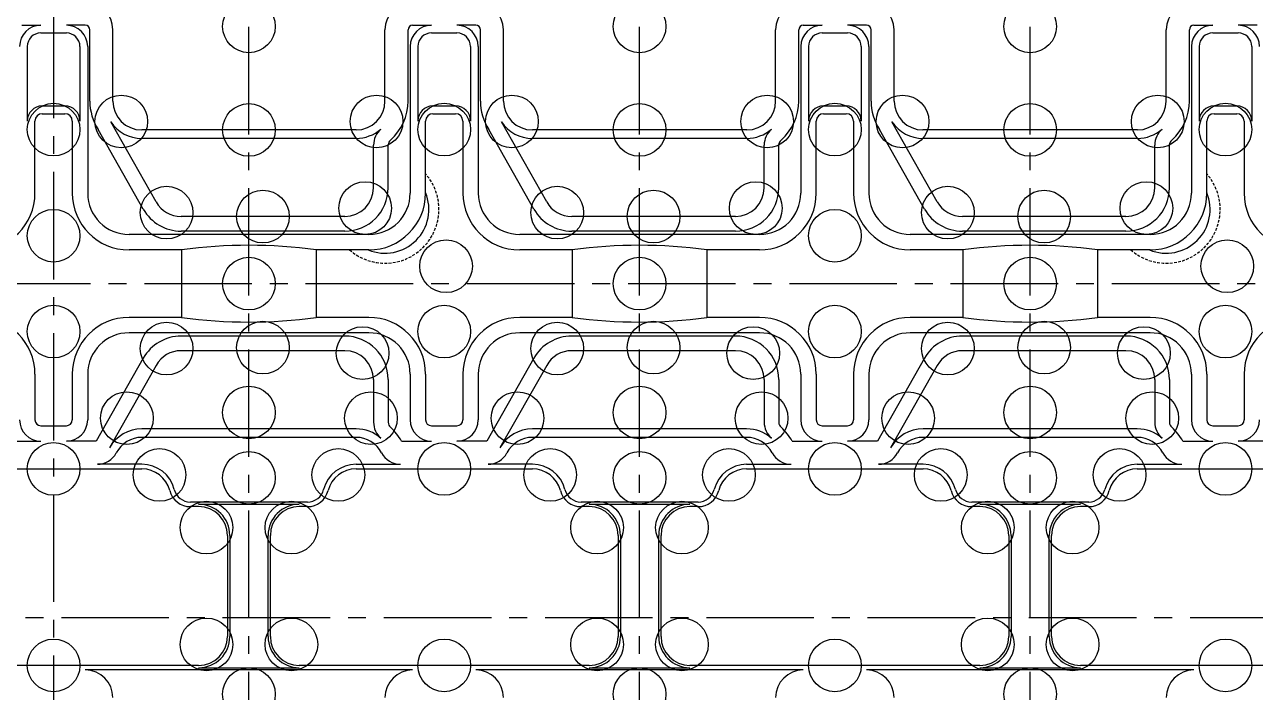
# Model space of a CAD drawing. Extents: x -808 to -24, y -277 to 138.
# Drawn here: x -502.3 to -404.2, y -32.6 to 20.7 of the extents above; entities that cross this region are included whole.
import ezdxf

# ---------------------------------------------------------------- set-up
doc = ezdxf.new("R2010")
doc.units = 0
doc.header["$LTSCALE"] = 0.45
doc.header["$MEASUREMENT"] = 0
doc.linetypes.add('CENTER2', pattern=[28.575, 19.05, -3.175, 3.175, -3.175])
doc.linetypes.add('HIDDENX2', pattern=[0.75, 0.5, -0.25])
for name, color, linetype in [('ANA 10', 7, 'CONTINUOUS'), ('ANA 11.5', 60, 'CONTINUOUS'), ('ANA 13', 230, 'CONTINUOUS'), ('ANA 18.5', 30, 'CONTINUOUS'), ('ANA 28', 110, 'CONTINUOUS'), ('ANA 31 Φ8.6x5°U7', 5, 'CONTINUOUS'), ('ANA 35', 140, 'CONTINUOUS'), ('CENTER', 243, 'CENTER2'), ('DETAIL', 6, 'CONTINUOUS'), ('HIDDEN', 5, 'HIDDENX2'), ('LINE', 7, 'CONTINUOUS'), ('LINE1', 30, 'CONTINUOUS'), ('LINE2', 110, 'CONTINUOUS'), ('LINE3', 230, 'CONTINUOUS'), ('LINE6', 60, 'CONTINUOUS'), ('LINE8', 200, 'CONTINUOUS'), ('SECTION', 31, 'CONTINUOUS'), ('TEXT', 4, 'CONTINUOUS')]:
    doc.layers.add(name, color=color, linetype=linetype)

msp = doc.modelspace()

# ---------------------------------------------------------------- linework, layer by layer
at = {"layer": 'ANA 10'}
for centre in [(-500, -14.775), (-468.85, -14.775), (-437.7, -14.775), (-406.55, -14.775), (-491.5542, -15.25851), (-477.2958, -15.25851), (-460.4042, -15.25851), (-446.1458, -15.25851), (-429.2542, -15.25851), (-414.9958, -15.25851), (-487.80865, -19.45865), (-481.04135, -19.45865), (-456.65865, -19.45865), (-449.89135, -19.45865), (-425.50865, -19.45865), (-418.74135, -19.45865), (-487.80865, -28.77135), (-481.04135, -28.77135), (-456.65865, -28.77135), (-449.89135, -28.77135), (-425.50865, -28.77135), (-418.74135, -28.77135), (-500, -30.445), (-468.85, -30.445), (-437.7, -30.445), (-406.55, -30.445)]:
    msp.add_circle(centre, 2.1, dxfattribs=at)
at = {"layer": 'ANA 11.5'}
for centre in [(-484.425, 20.51936), (-453.275, 20.51936), (-422.125, 20.51936), (-484.425, -15.48936), (-453.275, -15.48936), (-422.125, -15.48936), (-484.425, -32.74064), (-453.275, -32.74064), (-422.125, -32.74064)]:
    msp.add_circle(centre, 2.1, dxfattribs=at)
at = {"layer": 'ANA 13'}
for centre in [(-494.60135, 12.93365), (-474.24865, 12.93365), (-463.45135, 12.93365), (-443.09865, 12.93365), (-432.30135, 12.93365), (-411.94865, 12.93365), (-484.425, 12.26), (-453.275, 12.26), (-422.125, 12.26), (-494.15642, -10.72886), (-484.425, -10.27445), (-474.69358, -10.72886), (-463.00642, -10.72886), (-453.275, -10.27445), (-443.54358, -10.72886), (-431.85642, -10.72886), (-422.125, -10.27445), (-412.39358, -10.72886)]:
    msp.add_circle(centre, 2.1, dxfattribs=at)
at = {"layer": 'ANA 18.5'}
for centre in [(-475.15865, 6.02365), (-444.00865, 6.02365), (-412.85865, 6.02365), (-490.98816, 5.66306), (-483.30734, 5.35), (-459.83816, 5.66306), (-452.15734, 5.35), (-428.68816, 5.66306), (-421.00734, 5.35), (-490.98816, -5.17942), (-483.30734, -5.10433), (-475.35865, -5.54002), (-459.83816, -5.17942), (-452.15734, -5.10433), (-444.20865, -5.54002), (-428.68816, -5.17942), (-421.00734, -5.10433), (-413.05865, -5.54002)]:
    msp.add_circle(centre, 2.1, dxfattribs=at)
at = {"layer": 'ANA 28'}
for centre in [(-500, 12.2847), (-468.85, 12.2847), (-437.7, 12.2847), (-406.55, 12.2847), (-500, 3.82599), (-437.7, 3.82599), (-500, -3.82599), (-468.85, -3.82599), (-437.7, -3.82599), (-406.55, -3.82599)]:
    msp.add_circle(centre, 2.1, dxfattribs=at)
at = {"layer": 'ANA 31 Φ8.6x5°U7'}
for centre in [(-468.70758, 1.39017), (-406.40758, 1.39017)]:
    msp.add_circle(centre, 2.1, dxfattribs=at)
at = {"layer": 'ANA 35'}
for centre in [(-484.425, 0), (-453.275, 0), (-422.125, 0)]:
    msp.add_circle(centre, 2.1, dxfattribs=at)
at = {"layer": 'CENTER'}
for p, q in [((-500, 137.5), (-500, -244.89837)), ((-484.425, -103.82785), (-484.425, 103.82785)), ((-453.275, -103.82785), (-453.275, 103.82785)), ((-422.125, -103.82785), (-422.125, 103.82785)), ((-698.5, 0), (-191.56344, 0)), ((-666.54797, -26.63), (-333.45203, -26.63))]:
    msp.add_line(p, q, dxfattribs=at)
at = {"layer": 'DETAIL'}
for centre in [(-473.57252, 5.92752), (-411.27252, 5.92752)]:
    msp.add_arc(centre, 3.5, 247.5764905, 22.4235095, dxfattribs=at)
at = {"layer": 'HIDDEN'}
for centre in [(-473.57252, 5.92752), (-411.27252, 5.92752)]:
    msp.add_arc(centre, 4.3, 228.7995848, 41.2004152, dxfattribs=at)
at = {"layer": 'LINE'}
for p, q in [((-507.035, -14.775), (-492.965, -14.775)), ((-475.885, -14.775), (-461.815, -14.775)), ((-444.735, -14.775), (-430.665, -14.775)), ((-413.585, -14.775), (-399.515, -14.775)), ((-488.435, -17.785), (-489.08945, -17.785)), ((-479.76055, -17.785), (-480.415, -17.785)), ((-457.285, -17.785), (-457.93945, -17.785)), ((-448.61055, -17.785), (-449.265, -17.785)), ((-426.135, -17.785), (-426.78945, -17.785)), ((-417.46055, -17.785), (-418.115, -17.785)), ((-486.135, -20.085), (-486.135, -28.145)), ((-482.715, -28.145), (-482.715, -20.085)), ((-454.985, -20.085), (-454.985, -28.145)), ((-451.565, -28.145), (-451.565, -20.085)), ((-423.835, -20.085), (-423.835, -28.145)), ((-420.415, -28.145), (-420.415, -20.085)), ((-488.435, -30.445), (-511.565, -30.445)), ((-457.285, -30.445), (-480.415, -30.445)), ((-426.135, -30.445), (-449.265, -30.445)), ((-394.985, -30.445), (-418.115, -30.445))]:
    msp.add_line(p, q, dxfattribs=at)
for centre, radius, start, end in [((-492.965, -17.075), 2.3, 14.3296242, 90), ((-475.885, -17.075), 2.3, 90, 165.6703758), ((-461.815, -17.075), 2.3, 14.3296242, 90), ((-444.735, -17.075), 2.3, 90, 165.6703758), ((-430.665, -17.075), 2.3, 14.3296242, 90), ((-413.585, -17.075), 2.3, 90, 165.6703758), ((-489.08945, -16.085), 1.7, 194.3296242, 270), ((-479.76055, -16.085), 1.7, 270, 345.6703758), ((-457.93945, -16.085), 1.7, 194.3296242, 270), ((-448.61055, -16.085), 1.7, 270, 345.6703758), ((-426.78945, -16.085), 1.7, 194.3296242, 270), ((-417.46055, -16.085), 1.7, 270, 345.6703758), ((-488.435, -20.085), 2.3, 0, 90), ((-480.415, -20.085), 2.3, 90, 180), ((-457.285, -20.085), 2.3, 0, 90), ((-449.265, -20.085), 2.3, 90, 180), ((-426.135, -20.085), 2.3, 0, 90), ((-418.115, -20.085), 2.3, 90, 180), ((-488.435, -28.145), 2.3, 270, 360), ((-480.415, -28.145), 2.3, 180, 270), ((-457.285, -28.145), 2.3, 270, 360), ((-449.265, -28.145), 2.3, 180, 270), ((-426.135, -28.145), 2.3, 270, 360), ((-418.115, -28.145), 2.3, 180, 270)]:
    msp.add_arc(centre, radius, start, end, dxfattribs=at)
at = {"layer": 'LINE1'}
for p, q in [((-491.83127, 6.51702), (-495.4447, 12.90076)), ((-460.68127, 6.51702), (-464.2947, 12.90076)), ((-429.53127, 6.51702), (-433.1447, 12.90076)), ((-475.875, 11.58468), (-492.975, 11.58468)), ((-474.485, 7.65), (-474.485, 11.05137)), ((-444.725, 11.58468), (-461.825, 11.58468)), ((-443.335, 7.65), (-443.335, 11.05137)), ((-413.575, 11.58468), (-430.675, 11.58468)), ((-412.185, 7.65), (-412.185, 11.05137)), ((-476.785, 5.35), (-489.82967, 5.35)), ((-445.635, 5.35), (-458.67967, 5.35)), ((-414.485, 5.35), (-427.52967, 5.35)), ((-476.785, -5.35), (-489.82967, -5.35)), ((-445.635, -5.35), (-458.67967, -5.35)), ((-414.485, -5.35), (-427.52967, -5.35)), ((-491.83127, -6.51702), (-495.55429, -13.09437)), ((-460.68127, -6.51702), (-464.40429, -13.09437)), ((-429.53127, -6.51702), (-433.25429, -13.09437)), ((-474.485, -7.65), (-474.485, -11.0602)), ((-443.335, -7.65), (-443.335, -11.0602)), ((-412.185, -7.65), (-412.185, -11.0602)), ((-475.885, -11.58468), (-492.965, -11.58468)), ((-444.735, -11.58468), (-461.815, -11.58468)), ((-413.585, -11.58468), (-430.665, -11.58468))]:
    msp.add_line(p, q, dxfattribs=at)
for centre, radius, start, end in [((-492.975, 14.56), 2.97532, 213.8947944, 270), ((-461.825, 14.56), 2.97532, 213.8947944, 270), ((-430.675, 14.56), 2.97532, 213.8947944, 270), ((-475.875, 14.56), 2.97532, 270, 311.369924), ((-472.785, 11.05137), 1.7, 131.369924, 180), ((-444.725, 14.56), 2.97532, 270, 311.369924), ((-441.635, 11.05137), 1.7, 131.369924, 180), ((-413.575, 14.56), 2.97532, 270, 311.369924), ((-410.485, 11.05137), 1.7, 131.369924, 180), ((-476.785, 7.65), 2.3, 270, 0), ((-445.635, 7.65), 2.3, 270, 0), ((-414.485, 7.65), 2.3, 270, 0), ((-489.82967, 7.65), 2.3, 209.5114986, 270), ((-458.67967, 7.65), 2.3, 209.5114986, 270), ((-427.52967, 7.65), 2.3, 209.5114986, 270), ((-489.82967, -7.65), 2.3, 90, 150.4885014), ((-476.785, -7.65), 2.3, 0, 90), ((-458.67967, -7.65), 2.3, 90, 150.4885014), ((-445.635, -7.65), 2.3, 0, 90), ((-427.52967, -7.65), 2.3, 90, 150.4885014), ((-414.485, -7.65), 2.3, 0, 90), ((-492.965, -14.56), 2.97532, 90, 150.4885014), ((-475.885, -14.56), 2.97532, 48.4665706, 90), ((-472.785, -11.0602), 1.7, 180, 228.4665706), ((-461.815, -14.56), 2.97532, 90, 150.4885014), ((-444.735, -14.56), 2.97532, 48.4665706, 90), ((-441.635, -11.0602), 1.7, 180, 228.4665706), ((-430.665, -14.56), 2.97532, 90, 150.4885014), ((-413.585, -14.56), 2.97532, 48.4665706, 90), ((-410.485, -11.0602), 1.7, 180, 228.4665706)]:
    msp.add_arc(centre, radius, start, end, dxfattribs=at)
at = {"layer": 'LINE2'}
for p, q in [((-502.525, 20.60488), (-501.015, 20.60488)), ((-497.475, 20.60488), (-498.985, 20.60488)), ((-497.11677, 14.56), (-497.11677, 20.24665)), ((-471.73323, 14.56), (-471.73323, 20.24665)), ((-471.375, 20.60488), (-469.865, 20.60488)), ((-466.325, 20.60488), (-467.835, 20.60488)), ((-465.96677, 14.56), (-465.96677, 20.24665)), ((-440.58323, 14.56), (-440.58323, 20.24665)), ((-440.225, 20.60488), (-438.715, 20.60488)), ((-435.175, 20.60488), (-436.685, 20.60488)), ((-434.81677, 14.56), (-434.81677, 20.24665)), ((-409.43323, 14.56), (-409.43323, 20.24665)), ((-409.075, 20.60488), (-407.565, 20.60488)), ((-404.025, 20.60488), (-405.535, 20.60488)), ((-497.285, 18.90488), (-497.285, 7.22)), ((-471.565, 18.90488), (-471.565, 7.22)), ((-466.135, 18.90488), (-466.135, 7.22)), ((-440.415, 18.90488), (-440.415, 7.22)), ((-434.985, 18.90488), (-434.985, 7.22)), ((-409.265, 18.90488), (-409.265, 7.22)), ((-492.84638, 5.94243), (-496.43964, 12.29052)), ((-461.69638, 5.94243), (-465.28964, 12.29052)), ((-430.54638, 5.94243), (-434.13964, 12.29052)), ((-473.31855, 7.65), (-473.31855, 11.05137)), ((-442.16855, 7.65), (-442.16855, 11.05137)), ((-411.01855, 7.65), (-411.01855, 11.05137)), ((-476.785, 4.18355), (-489.82967, 4.18355)), ((-445.635, 4.18355), (-458.67967, 4.18355)), ((-414.485, 4.18355), (-427.52967, 4.18355)), ((-474.865, 3.92), (-493.985, 3.92)), ((-443.715, 3.92), (-462.835, 3.92)), ((-412.565, 3.92), (-431.685, 3.92)), ((-474.865, -3.92), (-493.985, -3.92)), ((-443.715, -3.92), (-462.835, -3.92)), ((-412.565, -3.92), (-431.685, -3.92)), ((-476.785, -4.18355), (-489.82967, -4.18355)), ((-445.635, -4.18355), (-458.67967, -4.18355)), ((-414.485, -4.18355), (-427.52967, -4.18355)), ((-492.84638, -5.94243), (-496.59493, -12.56488)), ((-461.69638, -5.94243), (-465.44493, -12.56488)), ((-430.54638, -5.94243), (-434.29493, -12.56488)), ((-497.285, -7.22), (-497.285, -10.86488)), ((-473.31855, -7.65), (-473.31855, -11.0602)), ((-471.565, -7.22), (-471.565, -10.86488)), ((-466.135, -7.22), (-466.135, -10.86488)), ((-442.16855, -7.65), (-442.16855, -11.0602)), ((-440.415, -7.22), (-440.415, -10.86488)), ((-434.985, -7.22), (-434.985, -10.86488)), ((-411.01855, -7.65), (-411.01855, -11.0602)), ((-409.265, -7.22), (-409.265, -10.86488)), ((-503.40544, -12.56488), (-501.015, -12.56488)), ((-496.59493, -12.56488), (-498.985, -12.56488)), ((-472.25544, -12.56488), (-469.865, -12.56488)), ((-465.44493, -12.56488), (-467.835, -12.56488)), ((-441.10544, -12.56488), (-438.715, -12.56488)), ((-434.29493, -12.56488), (-436.685, -12.56488)), ((-409.95544, -12.56488), (-407.565, -12.56488)), ((-403.14493, -12.56488), (-405.535, -12.56488))]:
    msp.add_line(p, q, dxfattribs=at)
for centre, radius, start, end in [((-501.015, 18.90488), 1.7, 90, 180), ((-498.985, 18.90488), 1.7, 0, 90), ((-497.475, 20.24665), 0.35823, 0, 90), ((-471.375, 20.24665), 0.35823, 90, 180), ((-469.865, 18.90488), 1.7, 90, 180), ((-467.835, 18.90488), 1.7, 0, 90), ((-466.325, 20.24665), 0.35823, 0, 90), ((-440.225, 20.24665), 0.35823, 90, 180), ((-438.715, 18.90488), 1.7, 90, 180), ((-436.685, 18.90488), 1.7, 0, 90), ((-435.175, 20.24665), 0.35823, 0, 90), ((-409.075, 20.24665), 0.35823, 90, 180), ((-407.565, 18.90488), 1.7, 90, 180), ((-405.535, 18.90488), 1.7, 0, 90), ((-492.975, 14.56), 4.14177, 180, 213.2263763), ((-475.875, 14.56), 4.14177, 311.369924, 0), ((-461.825, 14.56), 4.14177, 180, 213.2263763), ((-444.725, 14.56), 4.14177, 311.369924, 0), ((-430.675, 14.56), 4.14177, 180, 213.2263763), ((-413.575, 14.56), 4.14177, 311.369924, 0), ((-472.785, 11.05137), 0.53355, 131.369924, 180), ((-441.635, 11.05137), 0.53355, 131.369924, 180), ((-410.485, 11.05137), 0.53355, 131.369924, 180), ((-493.985, 7.22), 3.3, 180, 270), ((-476.785, 7.65), 3.46645, 270, 0), ((-474.865, 7.22), 3.3, 270, 0), ((-462.835, 7.22), 3.3, 180, 270), ((-445.635, 7.65), 3.46645, 270, 0), ((-443.715, 7.22), 3.3, 270, 0), ((-431.685, 7.22), 3.3, 180, 270), ((-414.485, 7.65), 3.46645, 270, 0), ((-412.565, 7.22), 3.3, 270, 0), ((-489.82967, 7.65), 3.46645, 209.5114986, 270), ((-458.67967, 7.65), 3.46645, 209.5114986, 270), ((-427.52967, 7.65), 3.46645, 209.5114986, 270), ((-493.985, -7.22), 3.3, 90, 180), ((-474.865, -7.22), 3.3, 0, 90), ((-462.835, -7.22), 3.3, 90, 180), ((-443.715, -7.22), 3.3, 0, 90), ((-431.685, -7.22), 3.3, 90, 180), ((-412.565, -7.22), 3.3, 0, 90), ((-489.82967, -7.65), 3.46645, 90, 150.4885014), ((-476.785, -7.65), 3.46645, 0, 90), ((-458.67967, -7.65), 3.46645, 90, 150.4885014), ((-445.635, -7.65), 3.46645, 0, 90), ((-427.52967, -7.65), 3.46645, 90, 150.4885014), ((-414.485, -7.65), 3.46645, 0, 90), ((-501.015, -10.86488), 1.7, 180, 270), ((-498.985, -10.86488), 1.7, 270, 0), ((-472.785, -11.0602), 0.53355, 180, 228.4665706), ((-475.885, -14.56), 4.14177, 28.7969998, 48.4665706), ((-469.865, -10.86488), 1.7, 180, 270), ((-467.835, -10.86488), 1.7, 270, 0), ((-441.635, -11.0602), 0.53355, 180, 228.4665706), ((-444.735, -14.56), 4.14177, 28.7969998, 48.4665706), ((-438.715, -10.86488), 1.7, 180, 270), ((-436.685, -10.86488), 1.7, 270, 0), ((-410.485, -11.0602), 0.53355, 180, 228.4665706), ((-413.585, -14.56), 4.14177, 28.7969998, 48.4665706), ((-407.565, -10.86488), 1.7, 180, 270), ((-405.535, -10.86488), 1.7, 270, 0)]:
    msp.add_arc(centre, radius, start, end, dxfattribs=at)
at = {"layer": 'LINE3'}
for p, q in [((-495.275, 14.56), (-495.275, 20.24665)), ((-473.575, 14.56), (-473.575, 20.24665)), ((-464.125, 14.56), (-464.125, 20.24665)), ((-442.425, 14.56), (-442.425, 20.24665)), ((-432.975, 14.56), (-432.975, 20.24665)), ((-411.275, 14.56), (-411.275, 20.24665)), ((-475.875, 12.26), (-492.975, 12.26)), ((-444.725, 12.26), (-461.825, 12.26)), ((-413.575, 12.26), (-430.675, 12.26)), ((-475.885, -12.26), (-492.965, -12.26)), ((-444.735, -12.26), (-461.815, -12.26)), ((-413.585, -12.26), (-430.665, -12.26)), ((-492.965, -14.40665), (-496.50973, -14.40665)), ((-475.885, -14.40665), (-472.34027, -14.40665)), ((-461.815, -14.40665), (-465.35973, -14.40665)), ((-444.735, -14.40665), (-441.19027, -14.40665)), ((-430.665, -14.40665), (-434.20973, -14.40665)), ((-413.585, -14.40665), (-410.04027, -14.40665)), ((-479.76055, -17.41665), (-489.08945, -17.41665)), ((-448.61055, -17.41665), (-457.93945, -17.41665)), ((-417.46055, -17.41665), (-426.78945, -17.41665)), ((-471.375, -30.81335), (-497.475, -30.81335)), ((-440.225, -30.81335), (-466.325, -30.81335)), ((-409.075, -30.81335), (-435.175, -30.81335))]:
    msp.add_line(p, q, dxfattribs=at)
for centre, radius, start, end in [((-497.475, 20.24665), 2.2, 0, 90), ((-471.375, 20.24665), 2.2, 90, 180), ((-466.325, 20.24665), 2.2, 0, 90), ((-440.225, 20.24665), 2.2, 90, 180), ((-435.175, 20.24665), 2.2, 0, 90), ((-409.075, 20.24665), 2.2, 90, 180), ((-492.975, 14.56), 2.3, 180, 270), ((-475.875, 14.56), 2.3, 270, 0), ((-461.825, 14.56), 2.3, 180, 270), ((-444.725, 14.56), 2.3, 270, 0), ((-430.675, 14.56), 2.3, 180, 270), ((-413.575, 14.56), 2.3, 270, 0), ((-492.965, -14.56), 2.3, 90, 152.3972596), ((-475.885, -14.56), 2.3, 27.6027404, 90), ((-461.815, -14.56), 2.3, 90, 152.3972596), ((-444.735, -14.56), 2.3, 27.6027404, 90), ((-430.665, -14.56), 2.3, 90, 152.3972596), ((-413.585, -14.56), 2.3, 27.6027404, 90), ((-496.50973, -12.70665), 1.7, 270, 332.3972596), ((-472.34027, -12.70665), 1.7, 207.6027404, 270), ((-465.35973, -12.70665), 1.7, 270, 332.3972596), ((-441.19027, -12.70665), 1.7, 207.6027404, 270), ((-434.20973, -12.70665), 1.7, 270, 332.3972596), ((-410.04027, -12.70665), 1.7, 207.6027404, 270), ((-492.965, -17.075), 2.66835, 14.3296242, 90), ((-475.885, -17.075), 2.66835, 90, 165.6703758), ((-461.815, -17.075), 2.66835, 14.3296242, 90), ((-444.735, -17.075), 2.66835, 90, 165.6703758), ((-430.665, -17.075), 2.66835, 14.3296242, 90), ((-413.585, -17.075), 2.66835, 90, 165.6703758), ((-489.08945, -16.085), 1.33165, 194.3296242, 270), ((-479.76055, -16.085), 1.33165, 270, 345.6703758), ((-457.93945, -16.085), 1.33165, 194.3296242, 270), ((-448.61055, -16.085), 1.33165, 270, 345.6703758), ((-426.78945, -16.085), 1.33165, 194.3296242, 270), ((-417.46055, -16.085), 1.33165, 270, 345.6703758), ((-497.475, -33.01335), 2.2, 0, 90), ((-471.375, -33.01335), 2.2, 90, 180), ((-466.325, -33.01335), 2.2, 0, 90), ((-440.225, -33.01335), 2.2, 90, 180), ((-435.175, -33.01335), 2.2, 0, 90), ((-409.075, -33.01335), 2.2, 90, 180)]:
    msp.add_arc(centre, radius, start, end, dxfattribs=at)
at = {"layer": 'LINE6'}
for p, q in [((-488.435, -17.60082), (-480.415, -17.60082)), ((-457.285, -17.60082), (-449.265, -17.60082)), ((-426.135, -17.60082), (-418.115, -17.60082)), ((-485.95082, -20.085), (-485.95082, -28.145)), ((-482.89918, -28.145), (-482.89918, -20.085)), ((-454.80082, -20.085), (-454.80082, -28.145)), ((-451.74918, -28.145), (-451.74918, -20.085)), ((-423.65082, -20.085), (-423.65082, -28.145)), ((-420.59918, -28.145), (-420.59918, -20.085)), ((-488.435, -30.62918), (-480.415, -30.62918)), ((-457.285, -30.62918), (-449.265, -30.62918)), ((-426.135, -30.62918), (-418.115, -30.62918))]:
    msp.add_line(p, q, dxfattribs=at)
for centre, start, end in [((-488.435, -20.085), 0, 90), ((-480.415, -20.085), 90, 180), ((-457.285, -20.085), 0, 90), ((-449.265, -20.085), 90, 180), ((-426.135, -20.085), 0, 90), ((-418.115, -20.085), 90, 180), ((-488.435, -28.145), 270, 360), ((-480.415, -28.145), 180, 270), ((-457.285, -28.145), 270, 360), ((-449.265, -28.145), 180, 270), ((-426.135, -28.145), 270, 360), ((-418.115, -28.145), 180, 270)]:
    msp.add_arc(centre, 2.48418, start, end, dxfattribs=at)
at = {"layer": 'LINE8'}
for centre, start, end in [((-484.425, -36.21653), 82.1469066, 97.8530934), ((-453.275, -36.21653), 82.1469066, 97.8530934), ((-422.125, -36.21653), 82.1469066, 97.8530934), ((-484.425, 36.21653), 262.1469066, 277.8530934), ((-453.275, 36.21653), 262.1469066, 277.8530934), ((-422.125, 36.21653), 262.1469066, 277.8530934)]:
    msp.add_arc(centre, 39.27704, start, end, dxfattribs=at)
at = {"layer": 'SECTION'}
for p, q in [((-501.48715, 7.22), (-501.48715, 12.97)), ((-500.90108, 13.55608), (-499.09892, 13.55608)), ((-498.51285, 12.97), (-498.51285, 7.22)), ((-470.33715, 7.22), (-470.33715, 12.97)), ((-469.75108, 13.55608), (-467.94892, 13.55608)), ((-467.36285, 12.97), (-467.36285, 7.22)), ((-439.18715, 7.22), (-439.18715, 12.97)), ((-438.60108, 13.55608), (-436.79892, 13.55608)), ((-436.21285, 12.97), (-436.21285, 7.22)), ((-408.03715, 7.22), (-408.03715, 12.97)), ((-407.45108, 13.55608), (-405.64892, 13.55608)), ((-405.06285, 12.97), (-405.06285, 7.22)), ((-489.79156, 2.69215), (-493.985, 2.69215)), ((-489.79156, 2.69215), (-489.79156, -2.69215)), ((-474.865, 2.69215), (-479.05844, 2.69215)), ((-479.05844, 2.69215), (-479.05844, -2.69215)), ((-458.64156, 2.69215), (-462.835, 2.69215)), ((-458.64156, 2.69215), (-458.64156, -2.69215)), ((-443.715, 2.69215), (-447.90844, 2.69215)), ((-447.90844, 2.69215), (-447.90844, -2.69215)), ((-427.49156, 2.69215), (-431.685, 2.69215)), ((-427.49156, 2.69215), (-427.49156, -2.69215)), ((-412.565, 2.69215), (-416.75844, 2.69215)), ((-416.75844, 2.69215), (-416.75844, -2.69215)), ((-489.79156, -2.69215), (-493.985, -2.69215)), ((-474.865, -2.69215), (-479.05844, -2.69215)), ((-458.64156, -2.69215), (-462.835, -2.69215)), ((-443.715, -2.69215), (-447.90844, -2.69215)), ((-427.49156, -2.69215), (-431.685, -2.69215)), ((-412.565, -2.69215), (-416.75844, -2.69215)), ((-501.48715, -7.22), (-501.48715, -10.86488)), ((-498.51285, -7.22), (-498.51285, -10.86488)), ((-470.33715, -7.22), (-470.33715, -10.86488)), ((-467.36285, -7.22), (-467.36285, -10.86488)), ((-439.18715, -7.22), (-439.18715, -10.86488)), ((-436.21285, -7.22), (-436.21285, -10.86488)), ((-408.03715, -7.22), (-408.03715, -10.86488)), ((-405.06285, -7.22), (-405.06285, -10.86488)), ((-501.015, -11.33703), (-498.985, -11.33703)), ((-469.865, -11.33703), (-467.835, -11.33703)), ((-438.715, -11.33703), (-436.685, -11.33703)), ((-407.565, -11.33703), (-405.535, -11.33703))]:
    msp.add_line(p, q, dxfattribs=at)
for centre, radius, start, end in [((-500.90108, 12.97), 0.58608, 90, 180), ((-499.09892, 12.97), 0.58608, 0, 90), ((-469.75108, 12.97), 0.58608, 90, 180), ((-467.94892, 12.97), 0.58608, 0, 90), ((-438.60108, 12.97), 0.58608, 90, 180), ((-436.79892, 12.97), 0.58608, 0, 90), ((-407.45108, 12.97), 0.58608, 90, 180), ((-405.64892, 12.97), 0.58608, 0, 90), ((-506.015, 7.22), 4.52785, 270, 0), ((-493.985, 7.22), 4.52785, 180, 270), ((-474.865, 7.22), 4.52785, 270, 0), ((-462.835, 7.22), 4.52785, 180, 270), ((-443.715, 7.22), 4.52785, 270, 0), ((-431.685, 7.22), 4.52785, 180, 270), ((-412.565, 7.22), 4.52785, 270, 0), ((-400.535, 7.22), 4.52785, 180, 270), ((-506.015, -7.22), 4.52785, 0, 90), ((-493.985, -7.22), 4.52785, 90, 180), ((-474.865, -7.22), 4.52785, 0, 90), ((-462.835, -7.22), 4.52785, 90, 180), ((-443.715, -7.22), 4.52785, 0, 90), ((-431.685, -7.22), 4.52785, 90, 180), ((-412.565, -7.22), 4.52785, 0, 90), ((-400.535, -7.22), 4.52785, 90, 180), ((-501.015, -10.86488), 0.47215, 180, 270), ((-498.985, -10.86488), 0.47215, 270, 0), ((-469.865, -10.86488), 0.47215, 180, 270), ((-467.835, -10.86488), 0.47215, 270, 0), ((-438.715, -10.86488), 0.47215, 180, 270), ((-436.685, -10.86488), 0.47215, 270, 0), ((-407.565, -10.86488), 0.47215, 180, 270), ((-405.535, -10.86488), 0.47215, 270, 0)]:
    msp.add_arc(centre, radius, start, end, dxfattribs=at)
at = {"layer": 'TEXT'}
for p, q in [((-501.015, 19.99096), (-498.985, 19.99096)), ((-469.865, 19.99096), (-467.835, 19.99096)), ((-438.715, 19.99096), (-436.685, 19.99096)), ((-407.565, 19.99096), (-405.535, 19.99096)), ((-502.10108, 18.90488), (-502.10108, 12.97)), ((-497.89892, 18.90488), (-497.89892, 12.97)), ((-470.95108, 18.90488), (-470.95108, 12.97)), ((-466.74892, 18.90488), (-466.74892, 12.97)), ((-439.80108, 18.90488), (-439.80108, 12.97)), ((-435.59892, 18.90488), (-435.59892, 12.97)), ((-408.65108, 18.90488), (-408.65108, 12.97)), ((-404.44892, 18.90488), (-404.44892, 12.97)), ((-500.90108, 14.17), (-499.09892, 14.17)), ((-469.75108, 14.17), (-467.94892, 14.17)), ((-438.60108, 14.17), (-436.79892, 14.17)), ((-407.45108, 14.17), (-405.64892, 14.17))]:
    msp.add_line(p, q, dxfattribs=at)
for centre, radius, start, end in [((-501.015, 18.90488), 1.08608, 90, 180), ((-498.985, 18.90488), 1.08608, 0, 90), ((-469.865, 18.90488), 1.08608, 90, 180), ((-467.835, 18.90488), 1.08608, 0, 90), ((-438.715, 18.90488), 1.08608, 90, 180), ((-436.685, 18.90488), 1.08608, 0, 90), ((-407.565, 18.90488), 1.08608, 90, 180), ((-405.535, 18.90488), 1.08608, 0, 90), ((-500.90108, 12.97), 1.2, 90, 180), ((-499.09892, 12.97), 1.2, 0, 90), ((-469.75108, 12.97), 1.2, 90, 180), ((-467.94892, 12.97), 1.2, 0, 90), ((-438.60108, 12.97), 1.2, 90, 180), ((-436.79892, 12.97), 1.2, 0, 90), ((-407.45108, 12.97), 1.2, 90, 180), ((-405.64892, 12.97), 1.2, 0, 90)]:
    msp.add_arc(centre, radius, start, end, dxfattribs=at)

doc.saveas('drawing.dxf')
